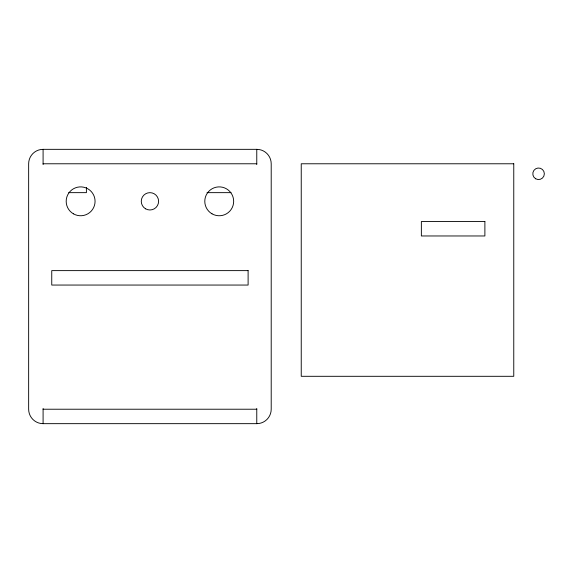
<?xml version="1.0" encoding="UTF-8"?>
<svg xmlns="http://www.w3.org/2000/svg" width="573" height="573" viewBox="0 0 573 573"><rect width="100%" height="100%" fill="white"/><g stroke="black" fill="none" stroke-linecap="round" stroke-linejoin="round"><path stroke-width="0.86" d="M43.09 149.338L256.768 149.338A14.44 14.44 0 0 1 271.208 163.778L271.208 409.222A14.44 14.44 0 0 1 256.768 423.662L43.09 423.662A14.44 14.44 0 0 1 28.65 409.222L28.65 163.778A14.44 14.44 0 0 1 43.09 149.338L43.09 164.544M43.09 163.778L256.768 163.778M68.724 192.65L86.401 192.65L86.401 187.4M207.018 192.65L231.005 192.65M43.09 409.222L256.768 409.222M256.768 149.338L256.768 164.544M256.768 408.528L256.768 423.662M43.09 408.528L43.09 423.662M513.766 163.778L301.24 163.778L301.24 376.303L513.766 376.303L513.766 163.778M484.887 221.529L421.363 221.529L421.363 235.969L484.887 235.969L484.887 221.529M248.109 270.621L51.749 270.621L51.749 285.053L248.109 285.053L248.109 270.621M535.691 178.783A5.773 5.773 0 0 0 544.35 173.784A5.773 5.773 0 0 0 535.691 168.777A5.773 5.773 0 0 0 535.691 178.783M145.599 208.816A8.659 8.659 0 0 0 158.592 201.316A8.659 8.659 0 0 0 145.599 193.817A8.659 8.659 0 0 0 145.599 208.816M212.01 213.822A14.44 14.44 0 0 0 233.669 201.316A14.44 14.44 0 0 0 212.01 188.811A14.44 14.44 0 0 0 212.01 213.822M73.408 213.822A14.44 14.44 0 0 0 95.068 201.316A14.44 14.44 0 0 0 73.408 188.811A14.44 14.44 0 0 0 73.408 213.822"/></g></svg>
